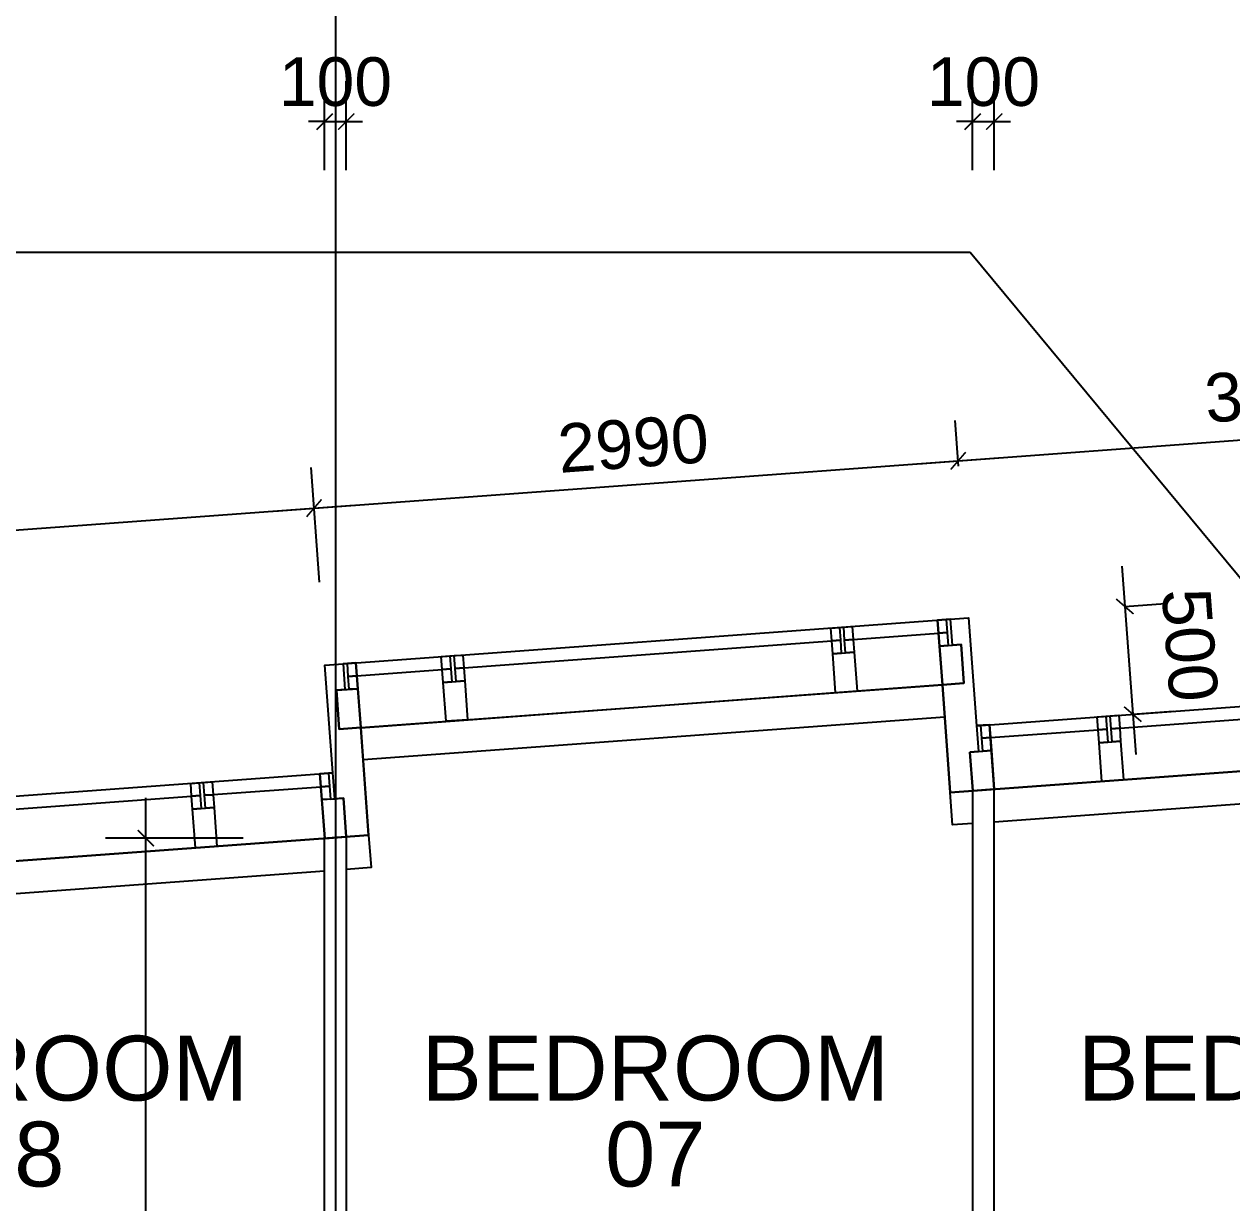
# Model space of a CAD drawing. Header units: millimetres. Extents: x 0 to 70486, y 148 to 42536.
# Drawn here: x 34058 to 39649, y 29747 to 35202 of the extents above; entities that cross this region are included whole.
import ezdxf
from ezdxf.enums import TextEntityAlignment as Align

# ---------------------------------------------------------------- set-up
doc = ezdxf.new("R2010")
doc.units = ezdxf.units.MM
doc.linetypes.add('CENTERX2', pattern=[101.6, 63.5, -12.7, 12.7, -12.7])
doc.layers.get('Defpoints').update_dxf_attribs({"color": 8})
for name, color, linetype in [('Dry Wall', 8, 'Continuous'), ('GBP Dim', 8, 'Continuous'), ('GBP Text 200', 8, 'Continuous'), ('GBP Text 250', 8, 'Continuous'), ('grid', 8, 'CENTERX2'), ('Kerb', 8, 'Continuous'), ('TEXT Ref', 8, 'Continuous'), ('WINDOW', 8, 'Continuous'), ('WINDOW-MULLION', 8, 'Continuous'), ('zzz-room mix', 8, 'Continuous')]:
    doc.layers.add(name, color=color, linetype=linetype)
doc.styles.add('BH', font='arial.ttf')
doc.styles.get("Standard").update_dxf_attribs({"font": 'arial.ttf'})
doc.dimstyles.new('200 GBP', dxfattribs={"dimscale": 1.5, "dimtxt": 150, "dimasz": 50, "dimexe": 125, "dimexo": 50, "dimgap": 50, "dimtad": 1, "dimdec": 0, "dimzin": 0, "dimdsep": 46, "dimtxsty": 'BH', "dimblk": 'ARCHTICK', "dimcen": 0.09, "dimdle": 125, "dimclrd": 9, "dimclre": 9, "dimclrt": 1, "dimadec": 0, "dimazin": 0, "dimtfac": 1, "dimtdec": 0, "dimtix": 1, "dimtmove": 2, "dimatfit": 3, "dimldrblk": 'ARCHTICK', "dimfxl": 300, "dimfxlon": 1, "dimtolj": 1, "dimtzin": 0, "dimarcsym": 0})
doc.dimstyles.get("Standard").update_dxf_attribs({"dimtxt": 0.18, "dimasz": 0.18, "dimexe": 0.18, "dimexo": 0.0625, "dimgap": 0.09, "dimtad": 0, "dimtih": 1, "dimtoh": 1, "dimdec": 4, "dimzin": 0, "dimdsep": 46, "dimtxsty": 'Standard', "dimcen": 0.09, "dimadec": 0, "dimazin": 0, "dimtfac": 1, "dimtdec": 4, "dimtofl": 0, "dimtmove": 0, "dimatfit": 3, "dimfxl": 1, "dimtolj": 1, "dimtzin": 0, "dimarcsym": 0})

# ---------------------------------------------------------------- blocks, each defined once
blk = doc.blocks.new('_ArchTick')
at = {"color": 0, "const_width": 0.1}
blk.add_lwpolyline([(0.5, 0.5), (-0.5, -0.5)], dxfattribs=at)
blk = doc.blocks.new('*D294')
at = {"layer": 'Defpoints', "color": 0, "transparency": 16777216}
for p in [(39145.9, 32506.5), (39182.5, 32008.1), (39190.1, 32008.7)]:
    blk.add_point(p, dxfattribs=at)
at = {"layer": 'GBP Dim', "color": 9, "lineweight": -2, "transparency": 16777216}
for p, q in [((39139.9, 32694.1), (39203.8, 31821.7)), ((39153.6, 32507.1), (39340.6, 32520.8)), ((39190.1, 32008.7), (39377.1, 32022.4))]:
    blk.add_line(p, q, dxfattribs=at)
at = {"layer": 'GBP Dim', "color": 9, "lineweight": -2, "transparency": 16777216, "xscale": 75, "yscale": 75, "zscale": 75}
for p, rotation in [((39153.6, 32507.1), 94.19418278322503), ((39190.1, 32008.7), 274.1941827832251)]:
    blk.add_blockref('_ArchTick', p, dxfattribs=dict(at, rotation=rotation))
at = {"layer": 'GBP Dim', "transparency": 16777216, "insert": (39454.5, 32328.7), "char_height": 225, "attachment_point": 5, "rotation": 274.1942, "style": 'BH'}
blk.add_mtext('\\A1;500', dxfattribs=at)
blk = doc.blocks.new('*D298')
at = {"layer": 'Defpoints', "color": 0, "transparency": 16777216}
for p in [(35400.2, 32962.5), (35430.8, 32545.4), (17352.9, 31038.3)]:
    blk.add_point(p, dxfattribs=at)
at = {"layer": 'GBP Dim', "color": 9, "lineweight": -2, "transparency": 16777216}
for p, q in [((35425.3, 32620.2), (35386.5, 33149.5)), ((17122.1, 31622.1), (35587.2, 32976.2)), ((17342, 31187), (17295.4, 31822.8))]:
    blk.add_line(p, q, dxfattribs=at)
at = {"layer": 'GBP Dim', "color": 9, "lineweight": -2, "transparency": 16777216, "xscale": 75, "yscale": 75, "zscale": 75}
for p, rotation in [((35400.2, 32962.5), 4.194182783213209), ((17309.1, 31635.8), 184.1941827832132)]:
    blk.add_blockref('_ArchTick', p, dxfattribs=dict(at, rotation=rotation))
at = {"layer": 'GBP Dim', "transparency": 16777216, "insert": (26340.8, 32488.5), "char_height": 225, "attachment_point": 5, "rotation": 4.1942, "style": 'BH'}
blk.add_mtext('\\A1;18140', dxfattribs=at)
blk = doc.blocks.new('*D299')
at = {"layer": 'Defpoints', "color": 0, "transparency": 16777216}
for p in [(38382.2, 33181.2), (38389.5, 33082.2), (35430.8, 32545.4)]:
    blk.add_point(p, dxfattribs=at)
at = {"layer": 'GBP Dim', "color": 9, "lineweight": -2, "transparency": 16777216}
for p, q in [((38384, 33157), (38368.5, 33368.2)), ((35213.2, 32948.8), (38569.2, 33194.9)), ((35425.3, 32620.2), (35386.5, 33149.5))]:
    blk.add_line(p, q, dxfattribs=at)
at = {"layer": 'GBP Dim', "color": 9, "lineweight": -2, "transparency": 16777216, "xscale": 75, "yscale": 75, "zscale": 75}
for p, rotation in [((38382.2, 33181.2), 4.194182783213209), ((35400.2, 32962.5), 184.1941827832132)]:
    blk.add_blockref('_ArchTick', p, dxfattribs=dict(at, rotation=rotation))
at = {"layer": 'GBP Dim', "transparency": 16777216, "insert": (36877.3, 33261.2), "char_height": 225, "attachment_point": 5, "rotation": 4.1942, "style": 'BH'}
blk.add_mtext('\\A1;2990', dxfattribs=at)
blk = doc.blocks.new('*D300')
at = {"layer": 'Defpoints', "color": 0, "transparency": 16777216}
for p in [(41399.2, 33402.4), (41406.4, 33303.5), (38389.5, 33082.2)]:
    blk.add_point(p, dxfattribs=at)
at = {"layer": 'GBP Dim', "color": 9, "lineweight": -2, "transparency": 16777216}
for p, q in [((41401, 33378.3), (41385.5, 33589.4)), ((38195.2, 33167.5), (41586.2, 33416.2)), ((38384, 33157), (38368.5, 33368.2))]:
    blk.add_line(p, q, dxfattribs=at)
at = {"layer": 'GBP Dim', "color": 9, "lineweight": -2, "transparency": 16777216, "xscale": 75, "yscale": 75, "zscale": 75}
for p, rotation in [((41399.2, 33402.4), 4.194182783213209), ((38382.2, 33181.2), 184.1941827832132)]:
    blk.add_blockref('_ArchTick', p, dxfattribs=dict(at, rotation=rotation))
at = {"layer": 'GBP Dim', "transparency": 16777216, "insert": (39872.4, 33493.3), "char_height": 225, "attachment_point": 5, "rotation": 4.1942, "style": 'BH'}
blk.add_mtext('\\A1;3025', dxfattribs=at)
blk = doc.blocks.new('*D308')
at = {"layer": 'Defpoints', "color": 0, "transparency": 16777216}
for p in [(34621.3, 31434.5), (35649, 31434.5), (35649, 26069.1)]:
    blk.add_point(p, dxfattribs=at)
at = {"layer": 'GBP Dim', "color": 9, "lineweight": -2, "transparency": 16777216}
for p, q in [((34621.3, 25881.6), (34621.3, 31622)), ((35071.3, 31434.5), (34433.8, 31434.5)), ((35071.3, 26069.1), (34433.8, 26069.1))]:
    blk.add_line(p, q, dxfattribs=at)
at = {"layer": 'GBP Dim', "color": 9, "lineweight": -2, "transparency": 16777216, "xscale": 75, "yscale": 75, "zscale": 75}
for p, rotation in [((34621.3, 31434.5), 90), ((34621.3, 26069.1), 270)]:
    blk.add_blockref('_ArchTick', p, dxfattribs=dict(at, rotation=rotation))
at = {"layer": 'GBP Dim', "transparency": 16777216, "insert": (34431.3, 28751.8), "char_height": 225, "attachment_point": 5, "rotation": 90, "style": 'BH'}
blk.add_mtext('\\A1;5365', dxfattribs=at)
blk = doc.blocks.new('*D412')
at = {"layer": 'Defpoints', "color": 0, "transparency": 16777216}
for p in [(35499, 35708.3), (35499, 31437.2), (32499, 31217.1)]:
    blk.add_point(p, dxfattribs=at)
at = {"layer": 'GBP Dim', "color": 9, "lineweight": -2, "transparency": 16777216}
for p, q in [((32499, 35258.3), (32499, 35895.8)), ((35499, 35258.3), (35499, 35895.8)), ((32311.5, 35708.3), (35686.5, 35708.3))]:
    blk.add_line(p, q, dxfattribs=at)
at = {"layer": 'GBP Dim', "color": 9, "lineweight": -2, "transparency": 16777216, "xscale": 75, "yscale": 75, "zscale": 75, "rotation": 180}
blk.add_blockref('_ArchTick', (32499, 35708.3), dxfattribs=at)
at = {"layer": 'GBP Dim', "color": 9, "lineweight": -2, "transparency": 16777216, "xscale": 75, "yscale": 75, "zscale": 75}
blk.add_blockref('_ArchTick', (35499, 35708.3), dxfattribs=at)
at = {"layer": 'GBP Dim', "transparency": 16777216, "insert": (33999, 35898.2), "char_height": 225, "attachment_point": 5, "style": 'BH'}
blk.add_mtext('\\A1;3000', dxfattribs=at)
blk = doc.blocks.new('*D413')
at = {"layer": 'Defpoints', "color": 0, "transparency": 16777216}
for p in [(38499, 35708.3), (38499, 31657.1), (35499, 31437.2)]:
    blk.add_point(p, dxfattribs=at)
at = {"layer": 'GBP Dim', "color": 9, "lineweight": -2, "transparency": 16777216}
for p, q in [((35499, 35258.3), (35499, 35895.8)), ((38499, 35258.3), (38499, 35895.8)), ((35311.5, 35708.3), (38686.5, 35708.3))]:
    blk.add_line(p, q, dxfattribs=at)
at = {"layer": 'GBP Dim', "color": 9, "lineweight": -2, "transparency": 16777216, "xscale": 75, "yscale": 75, "zscale": 75, "rotation": 180}
blk.add_blockref('_ArchTick', (35499, 35708.3), dxfattribs=at)
at = {"layer": 'GBP Dim', "color": 9, "lineweight": -2, "transparency": 16777216, "xscale": 75, "yscale": 75, "zscale": 75}
blk.add_blockref('_ArchTick', (38499, 35708.3), dxfattribs=at)
at = {"layer": 'GBP Dim', "transparency": 16777216, "insert": (36999, 35898.2), "char_height": 225, "attachment_point": 5, "style": 'BH'}
blk.add_mtext('\\A1;3000', dxfattribs=at)
blk = doc.blocks.new('*D414')
at = {"layer": 'Defpoints', "color": 0, "transparency": 16777216}
for p in [(41499, 35708.3), (41499, 31877.2), (38499, 31657.1)]:
    blk.add_point(p, dxfattribs=at)
at = {"layer": 'GBP Dim', "color": 9, "lineweight": -2, "transparency": 16777216}
for p, q in [((38499, 35258.3), (38499, 35895.8)), ((41499, 35258.3), (41499, 35895.8)), ((38311.5, 35708.3), (41686.5, 35708.3))]:
    blk.add_line(p, q, dxfattribs=at)
at = {"layer": 'GBP Dim', "color": 9, "lineweight": -2, "transparency": 16777216, "xscale": 75, "yscale": 75, "zscale": 75, "rotation": 180}
blk.add_blockref('_ArchTick', (38499, 35708.3), dxfattribs=at)
at = {"layer": 'GBP Dim', "color": 9, "lineweight": -2, "transparency": 16777216, "xscale": 75, "yscale": 75, "zscale": 75}
blk.add_blockref('_ArchTick', (41499, 35708.3), dxfattribs=at)
at = {"layer": 'GBP Dim', "transparency": 16777216, "insert": (39466.1, 35898.2), "char_height": 225, "attachment_point": 5, "style": 'BH'}
blk.add_mtext('\\A1;3000', dxfattribs=at)
blk = doc.blocks.new('*D460')
at = {"layer": 'Defpoints', "color": 0, "transparency": 16777216}
for p in [(38549, 34750.9), (38449, 33768.9, 0), (38549, 33768.9, 0)]:
    blk.add_point(p, dxfattribs=at)
at = {"layer": 'GBP Dim', "color": 9, "lineweight": -2, "transparency": 16777216}
for p, q in [((38449, 34525.9), (38449, 34938.4)), ((38549, 34525.9), (38549, 34938.4)), ((38449, 34750.9), (38374, 34750.9)), ((38449, 34750.9), (38549, 34750.9)), ((38549, 34750.9), (38624, 34750.9))]:
    blk.add_line(p, q, dxfattribs=at)
at = {"layer": 'GBP Dim', "color": 9, "lineweight": -2, "transparency": 16777216, "xscale": 75, "yscale": 75, "zscale": 75}
blk.add_blockref('_ArchTick', (38449, 34750.9), dxfattribs=at)
at = {"layer": 'GBP Dim', "color": 9, "lineweight": -2, "transparency": 16777216, "xscale": 75, "yscale": 75, "zscale": 75, "rotation": 180}
blk.add_blockref('_ArchTick', (38549, 34750.9), dxfattribs=at)
at = {"layer": 'GBP Dim', "transparency": 16777216, "insert": (38499, 34934.4), "char_height": 225, "attachment_point": 5, "style": 'BH'}
blk.add_mtext('\\A1;100', dxfattribs=at)
blk = doc.blocks.new('*D461')
at = {"layer": 'Defpoints', "color": 0, "transparency": 16777216}
for p in [(35549, 34750.9), (35449, 33768.9, 0), (35549, 33768.9, 0)]:
    blk.add_point(p, dxfattribs=at)
at = {"layer": 'GBP Dim', "color": 9, "lineweight": -2, "transparency": 16777216}
for p, q in [((35449, 34525.9), (35449, 34938.4)), ((35549, 34525.9), (35549, 34938.4)), ((35449, 34750.9), (35374, 34750.9)), ((35449, 34750.9), (35549, 34750.9)), ((35549, 34750.9), (35624, 34750.9))]:
    blk.add_line(p, q, dxfattribs=at)
at = {"layer": 'GBP Dim', "color": 9, "lineweight": -2, "transparency": 16777216, "xscale": 75, "yscale": 75, "zscale": 75}
blk.add_blockref('_ArchTick', (35449, 34750.9), dxfattribs=at)
at = {"layer": 'GBP Dim', "color": 9, "lineweight": -2, "transparency": 16777216, "xscale": 75, "yscale": 75, "zscale": 75, "rotation": 180}
blk.add_blockref('_ArchTick', (35549, 34750.9), dxfattribs=at)
at = {"layer": 'GBP Dim', "transparency": 16777216, "insert": (35499, 34934.4), "char_height": 225, "attachment_point": 5, "style": 'BH'}
blk.add_mtext('\\A1;100', dxfattribs=at)
blk = doc.blocks.new('CURTAIN WALL')
at = {"layer": 'WINDOW-MULLION', "ltscale": 100}
blk.add_line((-10, 300), (10, 300), dxfattribs=at)
for points in [[(-50, 300), (-10, 300), (-10, 240), (-50, 240), (-50, 300)], [(10, 300), (50, 300), (50, 240), (10, 240), (10, 300)], [(-50, 240), (-10, 240), (-10, 180), (-50, 180), (-50, 240)], [(10, 240), (50, 240), (50, 180), (10, 180), (10, 240)]]:
    blk.add_lwpolyline(points, dxfattribs=at)
at = {"layer": 'WINDOW-MULLION'}
blk.add_lwpolyline([(-50, 180), (50, 180), (50, 0), (-50, 0)], close=True, dxfattribs=at)
blk = doc.blocks.new('A$C2EC83355')
at = {"ltscale": 100}
blk.add_line((-60, 180), (-40, 180), dxfattribs=at)
for points in [[(-40, 300), (-100, 300), (-100, 0), (0, 0), (0, 180), (-40, 180), (-40, 300)], [(-100, 300), (-60, 300), (-60, 240), (-100, 240), (-100, 300)], [(-100, 240), (-60, 240), (-60, 180), (-100, 180), (-100, 240)]]:
    blk.add_lwpolyline(points, dxfattribs=at)
blk.add_lwpolyline([(-100, 180), (0, 180), (0, 0), (-100, 0)], close=True)
blk = doc.blocks.new('A$C05020688')
at = {"ltscale": 100}
blk.add_line((-60, 180), (-40, 180), dxfattribs=at)
for points in [[(-100, 180), (-100, 0), (0, 0), (0, 300), (-60, 300), (-60, 180), (-100, 180)], [(-40, 300), (0, 300), (0, 240), (-40, 240), (-40, 300)], [(-40, 240), (0, 240), (0, 180), (-40, 180), (-40, 240)]]:
    blk.add_lwpolyline(points, dxfattribs=at)
blk.add_lwpolyline([(-100, 180), (0, 180), (0, 0), (-100, 0)], close=True)
blk = doc.blocks.new('A$C65CE4B9A')
at = {"layer": 'grid', "ltscale": 200}
blk.add_line((-32000, 10500), (-32000, -20450), dxfattribs=at)

msp = doc.modelspace()

# ---------------------------------------------------------------- linework, layer by layer
at = {"layer": 'Dry Wall'}
for points in [[(38549, 31660.8), (38449, 31653.4), (38449, 26971.9)], [(38549, 26971.9), (38549, 31660.8)], [(35449, 27467.8), (35449, 31433.5), (35549, 31440.9), (35549, 27467.8)]]:
    msp.add_lwpolyline(points, dxfattribs=at)
at = {"layer": 'Kerb'}
msp.add_line((38319.8, 31994.8), (35627, 31797.5), dxfattribs=at)
for points in [[(38549, 31510.5), (41449, 31723.1)], [(38449, 31502.9), (38356.4, 31496.1), (38345.4, 31645.7)], [(35652.6, 31448.5), (35663.6, 31298.9), (35549.9, 31290.5)], [(32549, 31070.5), (35449, 31283.1)]]:
    msp.add_lwpolyline(points, dxfattribs=at)
at = {"layer": 'WINDOW'}
for points in [[(17398.9, 30410.7), (35487, 31737.1), (35450.5, 32235.8), (38430.5, 32454.1), (38467.1, 31955.5), (41487, 32177.1), (41450.5, 32675.8), (44430.5, 32894.2), (44467.1, 32395.5), (47430.5, 32612.9), (47467.1, 32114.3), (50427.2, 32331.4)], [(17398.9, 30109.9), (35652.6, 31448.5), (35616, 31947.1), (38308.9, 32144.4), (38345.4, 31645.7), (41652.7, 31888.5), (41616.2, 32387.1), (44308.5, 32584.6), (44345.1, 32085.9), (47312.2, 32303.4), (47348.8, 31804.8), (50449.1, 32032.2)], [(37896.3, 32355), (38291.3, 32384)], [(36093.1, 32222.7), (37796.6, 32347.7)], [(35598.5, 32186.5), (35993.4, 32215.4)], [(39129.7, 31944.1), (40833.2, 32069)], [(38531.3, 31900.2), (39030, 31936.8)], [(34932.9, 31636.3), (35431.6, 31672.9)], [(33129.7, 31504.1), (34833.2, 31629)]]:
    msp.add_lwpolyline(points, dxfattribs=at)
at = {"layer": 'zzz-room mix'}
msp.add_lwpolyline([(32964, 25901.6), (38034, 26273.4), (38034, 26971.9), (39134, 26971.9), (39134, 26354), (40949, 26487.1), (40949, 27217.4), (42049, 27217.4), (42049, 26567.7), (44249, 26729), (44249, 28367.8), (44449, 28367.8), (44449.3, 32093.6), (44345.1, 32085.9), (44308.5, 32584.6), (41616.2, 32387.1), (41652.8, 31888.5), (38345.4, 31645.7), (38308.9, 32144.4), (35616.3, 31943.5), (35652.6, 31448.5), (17398.9, 30109.9)], dxfattribs=at)

# ---------------------------------------------------------------- block references
at = {"layer": 'TEXT Ref'}
msp.add_blockref('A$C65CE4B9A', (67500, 28367.9), dxfattribs=at)
at = {"layer": 'WINDOW-MULLION'}
for name, p, rotation in [('A$C2EC83355', (38408.6, 32151.9), 4.194182783392806), ('CURTAIN WALL', (37864, 32111.8), 4.194182774196719), ('CURTAIN WALL', (36060.8, 31979.6), 4.194182774196719), ('A$C05020688', (35616, 31947.1), 4.194182783392806), ('CURTAIN WALL', (39097.4, 31700.9), 4.194182774196719), ('A$C05020688', (38548.9, 31660.9), 4.194182783392806), ('A$C2EC83355', (35549, 31440.9), 4.194182783392806), ('CURTAIN WALL', (34900.6, 31393.1), 4.194182774196719)]:
    msp.add_blockref(name, p, dxfattribs=dict(at, rotation=rotation))

# ---------------------------------------------------------------- texts
at = {"layer": 'GBP Text 250', "style": 'BH'}
for s, p in [('BEDROOM', (34011.4, 30220.9)), ('BEDROOM', (36980, 30220.9)), ('BEDROOM', (40019.5, 30220.9)), ('08', (34011.4, 29823)), ('07', (36980, 29823))]:
    msp.add_text(s, height=300, dxfattribs=at).set_placement(p, align=Align.CENTER)

# ---------------------------------------------------------------- dimensions: what is measured, and where the dimension line sits
at = {"layer": 'GBP Dim'}
for base, p1, p2, picture, middle in [((35499, 35708.3), (32499, 31217.1), (35499, 31437.2), '*D412', (33999, 35898.2)), ((38499, 35708.3), (35499, 31437.2), (38499, 31657.1), '*D413', (36999, 35898.2))]:
    dim = msp.add_linear_dim(base=base, p1=p1, p2=p2, dimstyle='200 GBP', override={"dimclrt": 256, "dimfxl": 300, "dimfxlon": 1}, dxfattribs=at)
    dim.commit()
    dim.dimension.update_dxf_attribs({"geometry": picture, "text_midpoint": middle})
for base, p1, p2, override, picture, middle in [((41499, 35708.3), (38499, 31657.1), (41499, 31877.2), {"dimclrt": 256, "dimfxl": 300, "dimfxlon": 1}, '*D414', (39466.1, 35898.2)), ((35549, 34750.9), (35449, 33768.9, 0), (35549, 33768.9, 0), {"dimclrt": 256, "dimfxl": 150}, '*D461', (35499, 34934.4)), ((38549, 34750.9), (38449, 33768.9, 0), (38549, 33768.9, 0), {"dimclrt": 256, "dimfxl": 150}, '*D460', (38499, 34934.4))]:
    dim = msp.add_linear_dim(base=base, p1=p1, p2=p2, dimstyle='200 GBP', override=override, dxfattribs=at)
    dim.commit()
    dim.dimension.update_dxf_attribs({"geometry": picture, "text_midpoint": middle, "dimtype": 160})
for base, p1, p2, angle, picture, middle, dimtype in [((41399.2, 33402.4), (38389.5, 33082.2), (41406.4, 33303.5), 4.1942, '*D300', (39872.4, 33493.3), 160), ((39190.1, 32008.7), (39145.9, 32506.5), (39182.5, 32008.1), 274.1942, '*D294', (39454.5, 32328.7), 161)]:
    dim = msp.add_linear_dim(base=base, p1=p1, p2=p2, angle=angle, dimstyle='200 GBP', override={"dimclrt": 256}, dxfattribs=at)
    dim.commit()
    dim.dimension.update_dxf_attribs({"geometry": picture, "text_midpoint": middle, "dimtype": dimtype})
for base, p1, p2, angle, picture, middle in [((38382.2, 33181.2), (35430.8, 32545.4), (38389.5, 33082.2), 4.1942, '*D299', (36877.3, 33261.2)), ((35400.2, 32962.5), (17352.9, 31038.3), (35430.8, 32545.4), 4.1942, '*D298', (26340.8, 32488.5)), ((34621.3, 31434.5), (35649, 26069.1), (35649, 31434.5), 90, '*D308', (34431.3, 28751.8))]:
    dim = msp.add_linear_dim(base=base, p1=p1, p2=p2, angle=angle, dimstyle='200 GBP', override={"dimclrt": 256}, dxfattribs=at)
    dim.commit()
    dim.dimension.update_dxf_attribs({"geometry": picture, "text_midpoint": middle})

# ---------------------------------------------------------------- leaders
at = {"layer": 'GBP Text 200'}
msp.add_leader([(40197.3, 32022.4), (38437.1, 34145.5), (32852.8, 34145.5)], dimstyle='Standard', override={"dimscale": 2, "dimtxt": 200, "dimasz": 125, "dimexe": 166.67, "dimexo": 100, "dimgap": 100, "dimtih": 0, "dimtoh": 0, "dimdec": 0, "dimrnd": 5.001, "dimtxsty": 'BH', "dimdle": 166.666667, "dimclrd": 9, "dimclre": 9, "dimclrt": 1, "dimtdec": 0, "dimtix": 1, "dimtofl": 1, "dimtmove": 2, "dimfxl": 50}, dxfattribs=at)

doc.saveas('drawing.dxf')
